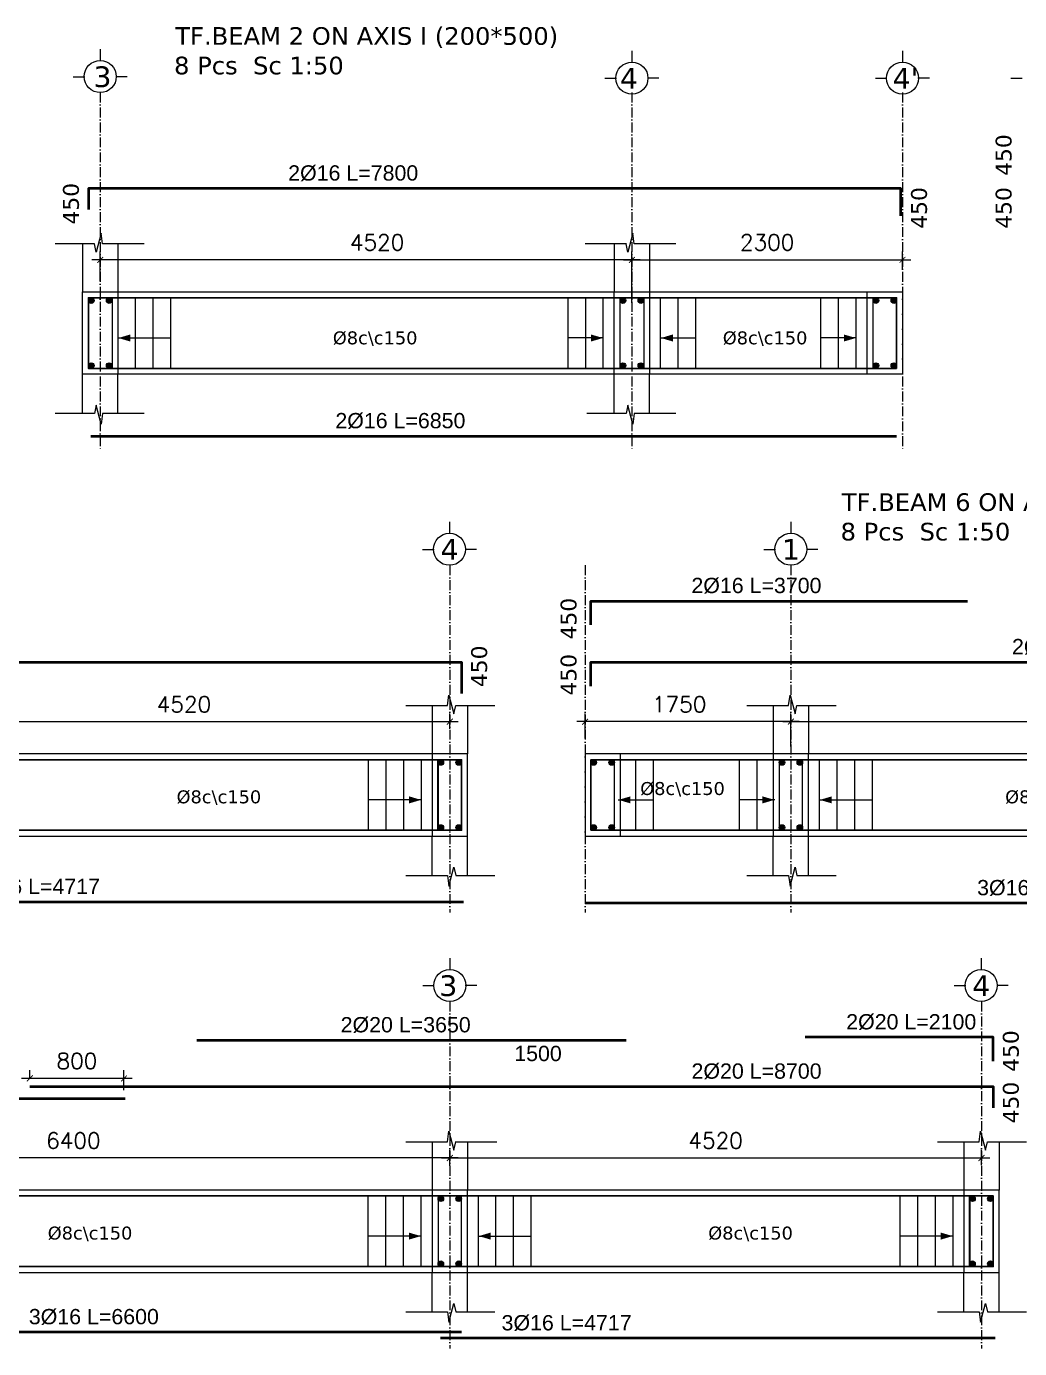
# Model space of a CAD drawing. Header units: inches. Extents: x -17020 to 43805, y -10194 to 123061.
# Drawn here: x 40684 to 41528, y 113869 to 114993 of the extents above; entities that cross this region are included whole.
import ezdxf

# ---------------------------------------------------------------- set-up
doc = ezdxf.new("R2010")
doc.units = ezdxf.units.IN
doc.header["$LTSCALE"] = 0.7
doc.header["$MEASUREMENT"] = 0
doc.linetypes.add('ACAD_ISO10W100', pattern=[18, 12, -3, 0, -3])
doc.layers.get('0').update_dxf_attribs({"lineweight": 13})
doc.layers.get('Defpoints').update_dxf_attribs({"lineweight": 5})
for name, color, linetype, lineweight in [('axis', 254, 'ACAD_ISO10W100', 9), ('BEAM FRAME', 5, 'Continuous', 18), ('COLUMN', 4, 'Continuous', 20), ('elevline', 30, 'Continuous', 20), ('FRAME 070', 5, 'Continuous', 60), ('hatch', 9, 'Continuous', 9), ('renforcment', 141, 'Continuous', 40), ('tex', 3, 'Continuous', 25), ('TEXT', 3, 'Continuous', 25), ('top rein. extension', 50, 'Continuous', 20), ('top renforcment', 7, 'Continuous', 40)]:
    doc.layers.add(name, color=color, linetype=linetype, lineweight=lineweight)
doc.styles.add('100', font='romans.shx', dxfattribs={"height": 13.5})
doc.styles.add('romanc', font='verdana.ttf', dxfattribs={"height": 250})
doc.styles.get("Standard").update_dxf_attribs({"font": 'arial.ttf', "height": 13})
doc.dimstyles.new('100', dxfattribs={"dimtxt": 13.5, "dimasz": 5, "dimexe": 7, "dimexo": 7, "dimgap": 8, "dimtad": 1, "dimdec": 0, "dimlfac": 10, "dimzin": 4, "dimdsep": 46, "dimtxsty": '100', "dimblk": 'ARCHTICK', "dimcen": 0.09, "dimdle": 7, "dimclrd": 1, "dimclre": 8, "dimclrt": 2, "dimadec": 0, "dimazin": 1, "dimtfac": 1, "dimtdec": 0, "dimtix": 1, "dimtofl": 0, "dimtmove": 0, "dimatfit": 3, "dimldrblk": 'ARCHTICK', "dimfxl": 0.18, "dimtolj": 1, "dimtzin": 0, "dimlwd": -1, "dimlwe": -1, "dimarcsym": 0})
doc.dimstyles.get("Standard").update_dxf_attribs({"dimtxt": 13, "dimasz": 5, "dimexe": 0.18, "dimexo": 0.0625, "dimgap": 6, "dimtad": 1, "dimdec": 0, "dimlfac": 10, "dimzin": 0, "dimdsep": 46, "dimtxsty": 'Standard', "dimblk": 'ARCHTICK', "dimcen": 0.09, "dimse1": 1, "dimse2": 1, "dimclrd": 1, "dimclre": 7, "dimclrt": 3, "dimadec": 0, "dimazin": 0, "dimtfac": 1, "dimtdec": 0, "dimtix": 1, "dimtofl": 0, "dimtmove": 0, "dimatfit": 3, "dimldrblk": 'ARCHTICK', "dimfxl": 1, "dimtolj": 1, "dimtzin": 0, "dimarcsym": 0})

# ---------------------------------------------------------------- blocks, each defined once
blk = doc.blocks.new('*D17')
at = {"layer": 'Defpoints', "color": 0, "transparency": 16777216}
for p in [(41113.7, 114452.8, -218.4), (41113.7, 114452.8), (42133.7, 114452.8, -167.8)]:
    blk.add_point(p, dxfattribs=at)
at = {"layer": 'TEXT', "color": 3, "transparency": 16777216, "insert": (41582, 114465.8), "char_height": 13, "attachment_point": 5}
blk.add_mtext('\\A1;2%%C16 L=10200', dxfattribs=at)
blk = doc.blocks.new('_ArchTick')
at = {"color": 0, "linetype": 'ByBlock', "lineweight": 0, "const_width": 0.15}
blk.add_lwpolyline([(-0.5, -0.5), (0.5, 0.5)], dxfattribs=at)
blk = doc.blocks.new('*D21')
at = {"color": 1, "transparency": 16777216}
blk.add_line((41326.7, 114402.2), (41792.7, 114402.2), dxfattribs=at)
at = {"color": 8, "transparency": 16777216}
for p, q in [((41333.7, 114381), (41333.7, 114409.2)), ((41785.7, 114393.3), (41785.7, 114409.2))]:
    blk.add_line(p, q, dxfattribs=at)
at = {"layer": 'Defpoints', "color": 0, "transparency": 16777216}
for p in [(41785.7, 114402.2), (41785.7, 114386.3), (41333.7, 114374)]:
    blk.add_point(p, dxfattribs=at)
at = {"color": 1, "transparency": 16777216, "xscale": 5, "yscale": 5, "zscale": 5, "rotation": 180}
blk.add_blockref('_ArchTick', (41333.7, 114402.2), dxfattribs=at)
at = {"color": 1, "transparency": 16777216, "xscale": 5, "yscale": 5, "zscale": 5}
blk.add_blockref('_ArchTick', (41785.7, 114402.2), dxfattribs=at)
at = {"color": 2, "transparency": 16777216, "insert": (41559.7, 114416.9), "char_height": 13.5, "attachment_point": 5, "style": '100'}
blk.add_mtext('\\A1;4520', dxfattribs=at)
blk = doc.blocks.new('*D22')
at = {"layer": 'Defpoints', "color": 0, "transparency": 16777216}
for p in [(41113.7, 114504.7, -218.4), (41113.7, 114504.7), (41483.7, 114504.7, -209.5)]:
    blk.add_point(p, dxfattribs=at)
at = {"layer": 'TEXT', "color": 3, "transparency": 16777216, "insert": (41304.4, 114517.7), "char_height": 13, "attachment_point": 5}
blk.add_mtext('\\A1;2%%C16 L=3700', dxfattribs=at)
blk = doc.blocks.new('*D26')
at = {"layer": 'Defpoints', "color": 0, "transparency": 16777216}
for p in [(41158.7, 114247.9, -13652.7), (41793.7, 114247.9, -37100.9), (41793.7, 114247.9)]:
    blk.add_point(p, dxfattribs=at)
at = {"layer": 'TEXT', "color": 3, "transparency": 16777216, "insert": (41547.3, 114260.9), "char_height": 13, "attachment_point": 5}
blk.add_mtext('\\A1;3%%C16 L=6350', dxfattribs=at)
blk = doc.blocks.new('*D29')
at = {"color": 1, "transparency": 16777216}
blk.add_line((41340.7, 114402.2), (41151.7, 114402.2), dxfattribs=at)
at = {"color": 8, "transparency": 16777216}
for p, q in [((41158.7, 114387.8), (41158.7, 114409.2)), ((41333.7, 114381), (41333.7, 114409.2))]:
    blk.add_line(p, q, dxfattribs=at)
at = {"layer": 'Defpoints', "color": 0, "transparency": 16777216}
for p in [(41158.7, 114402.2), (41158.7, 114380.8), (41333.7, 114374)]:
    blk.add_point(p, dxfattribs=at)
at = {"color": 1, "transparency": 16777216, "xscale": 5, "yscale": 5, "zscale": 5, "rotation": 180}
blk.add_blockref('_ArchTick', (41158.7, 114402.2), dxfattribs=at)
at = {"color": 1, "transparency": 16777216, "xscale": 5, "yscale": 5, "zscale": 5}
blk.add_blockref('_ArchTick', (41333.7, 114402.2), dxfattribs=at)
at = {"color": 2, "transparency": 16777216, "insert": (41238.7, 114416.9), "char_height": 13.5, "attachment_point": 5, "style": '100'}
blk.add_mtext('\\A1;1750', dxfattribs=at)
blk = doc.blocks.new('*D37')
at = {"color": 1, "transparency": 16777216}
blk.add_line((41205.5, 114794.7), (40739.5, 114794.7), dxfattribs=at)
at = {"color": 8, "transparency": 16777216}
for p, q in [((40746.5, 114776.5), (40746.5, 114801.7)), ((41198.5, 114758.2), (41198.5, 114801.7))]:
    blk.add_line(p, q, dxfattribs=at)
at = {"layer": 'Defpoints', "color": 0, "transparency": 16777216}
for p in [(40746.5, 114794.7), (40746.5, 114769.5), (41198.5, 114751.2)]:
    blk.add_point(p, dxfattribs=at)
at = {"color": 1, "transparency": 16777216, "xscale": 5, "yscale": 5, "zscale": 5, "rotation": 180}
blk.add_blockref('_ArchTick', (40746.5, 114794.7), dxfattribs=at)
at = {"color": 1, "transparency": 16777216, "xscale": 5, "yscale": 5, "zscale": 5}
blk.add_blockref('_ArchTick', (41198.5, 114794.7), dxfattribs=at)
at = {"color": 2, "transparency": 16777216, "insert": (40981.9, 114809.5), "char_height": 13.5, "attachment_point": 5, "style": '100'}
blk.add_mtext('\\A1;4520', dxfattribs=at)
blk = doc.blocks.new('*D38')
at = {"layer": 'Defpoints', "color": 0, "transparency": 16777216}
for p in [(40738.5, 114644.8, -37318.8), (40738.5, 114644.8), (41423.6, 114644.8, -13652.7)]:
    blk.add_point(p, dxfattribs=at)
at = {"layer": 'TEXT', "color": 3, "transparency": 16777216, "insert": (41001.7, 114657.8), "char_height": 13, "attachment_point": 5}
blk.add_mtext('\\A1;2%%C16 L=6850', dxfattribs=at)
blk = doc.blocks.new('*D39')
at = {"layer": 'Defpoints', "color": 0, "transparency": 16777216}
for p in [(40693.1, 114855.3, -440.4), (41473.2, 114855.3, 264.3), (41473.2, 114855.3)]:
    blk.add_point(p, dxfattribs=at)
at = {"layer": 'TEXT', "color": 3, "transparency": 16777216, "insert": (40961.6, 114868.3), "char_height": 13, "attachment_point": 5}
blk.add_mtext('\\A1;2%%C16 L=7800', dxfattribs=at)
blk = doc.blocks.new('*D40')
at = {"color": 1, "transparency": 16777216}
blk.add_line((41191.5, 114794.7), (41435.6, 114794.7), dxfattribs=at)
at = {"color": 8, "transparency": 16777216}
for p, q in [((41198.5, 114758.2), (41198.5, 114801.7)), ((41428.6, 114787), (41428.6, 114801.7))]:
    blk.add_line(p, q, dxfattribs=at)
at = {"layer": 'Defpoints', "color": 0, "transparency": 16777216}
for p in [(41428.6, 114794.7), (41428.6, 114780), (41198.5, 114751.2)]:
    blk.add_point(p, dxfattribs=at)
at = {"color": 1, "transparency": 16777216, "xscale": 5, "yscale": 5, "zscale": 5, "rotation": 180}
blk.add_blockref('_ArchTick', (41198.5, 114794.7), dxfattribs=at)
at = {"color": 1, "transparency": 16777216, "xscale": 5, "yscale": 5, "zscale": 5}
blk.add_blockref('_ArchTick', (41428.6, 114794.7), dxfattribs=at)
at = {"color": 2, "transparency": 16777216, "insert": (41313.5, 114809.5), "char_height": 13.5, "attachment_point": 5, "style": '100'}
blk.add_mtext('\\A1;2300', dxfattribs=at)
blk = doc.blocks.new('*D49')
at = {"layer": 'Defpoints', "color": 0, "transparency": 16777216}
for p in [(41483.6, 114855.3, 264.3), (41483.6, 114855.3), (42248.6, 114855.3, -440.4)]:
    blk.add_point(p, dxfattribs=at)
at = {"layer": 'TEXT', "color": 3, "transparency": 16777216, "insert": (41977, 114868.3), "char_height": 13, "attachment_point": 5}
blk.add_mtext('\\A1;3%%C16 L=7650', dxfattribs=at)
blk = doc.blocks.new('*D51')
at = {"layer": 'Defpoints', "color": 0, "transparency": 16777216}
for p in [(41483.6, 114896.5, 264.3), (41483.6, 114896.5), (41873.6, 114896.5, 136.2)]:
    blk.add_point(p, dxfattribs=at)
at = {"layer": 'TEXT', "color": 3, "transparency": 16777216, "insert": (41669.1, 114909.5), "char_height": 13, "attachment_point": 5}
blk.add_mtext('\\A1;2%%C16 L=3900', dxfattribs=at)
blk = doc.blocks.new('*D112')
at = {"layer": 'Defpoints', "color": 0, "transparency": 16777216}
for p in [(39891.7, 114452.8, -0.5), (39891.7, 114452.8), (41091.7, 114452.8, -143.5)]:
    blk.add_point(p, dxfattribs=at)
at = {"layer": 'TEXT', "color": 3, "transparency": 16777216, "insert": (40307.6, 114465.8), "char_height": 13, "attachment_point": 5}
blk.add_mtext('\\A1;2%%C16 L=12000', dxfattribs=at)
blk = doc.blocks.new('*D113')
at = {"color": 1, "transparency": 16777216}
blk.add_line((40584.7, 114402.2), (41050.7, 114402.2), dxfattribs=at)
at = {"color": 8, "transparency": 16777216}
for p, q in [((40591.7, 114395.6), (40591.7, 114409.2)), ((41043.7, 114396.2), (41043.7, 114409.2))]:
    blk.add_line(p, q, dxfattribs=at)
at = {"layer": 'Defpoints', "color": 0, "transparency": 16777216}
for p in [(41043.7, 114402.2), (40591.7, 114388.6), (41043.7, 114389.2)]:
    blk.add_point(p, dxfattribs=at)
at = {"color": 1, "transparency": 16777216, "xscale": 5, "yscale": 5, "zscale": 5, "rotation": 180}
blk.add_blockref('_ArchTick', (40591.7, 114402.2), dxfattribs=at)
at = {"color": 1, "transparency": 16777216, "xscale": 5, "yscale": 5, "zscale": 5}
blk.add_blockref('_ArchTick', (41043.7, 114402.2), dxfattribs=at)
at = {"color": 2, "transparency": 16777216, "insert": (40817.7, 114416.9), "char_height": 13.5, "attachment_point": 5, "style": '100'}
blk.add_mtext('\\A1;4520', dxfattribs=at)
blk = doc.blocks.new('*D117')
at = {"layer": 'Defpoints', "color": 0, "transparency": 16777216}
for p in [(40583.7, 114248.9, -13652.7), (41055.4, 114248.9, -37318.8), (41055.4, 114248.9)]:
    blk.add_point(p, dxfattribs=at)
at = {"layer": 'TEXT', "color": 3, "transparency": 16777216, "insert": (40691, 114261.9), "char_height": 13, "attachment_point": 5}
blk.add_mtext('\\A1;3%%C16 L=4717', dxfattribs=at)
blk = doc.blocks.new('*D135')
at = {"layer": 'Defpoints', "color": 0, "transparency": 16777216}
for p in [(39891.7, 114082, -218.4), (39891.7, 114082), (40767.7, 114082, -167.8)]:
    blk.add_point(p, dxfattribs=at)
at = {"layer": 'TEXT', "color": 3, "transparency": 16777216, "insert": (40376, 114095), "char_height": 13, "attachment_point": 5}
blk.add_mtext('\\A1;2%%C20 L=8760', dxfattribs=at)
blk = doc.blocks.new('*D136')
at = {"color": 1, "transparency": 16777216}
blk.add_line((41036.7, 114031.4), (41502.7, 114031.4), dxfattribs=at)
at = {"color": 8, "transparency": 16777216}
for p, q in [((41043.7, 114024.8), (41043.7, 114038.4)), ((41495.7, 114025.4), (41495.7, 114038.4))]:
    blk.add_line(p, q, dxfattribs=at)
at = {"layer": 'Defpoints', "color": 0, "transparency": 16777216}
for p in [(41495.7, 114031.4), (41043.7, 114017.8), (41495.7, 114018.4)]:
    blk.add_point(p, dxfattribs=at)
at = {"color": 1, "transparency": 16777216, "xscale": 5, "yscale": 5, "zscale": 5, "rotation": 180}
blk.add_blockref('_ArchTick', (41043.7, 114031.4), dxfattribs=at)
at = {"color": 1, "transparency": 16777216, "xscale": 5, "yscale": 5, "zscale": 5}
blk.add_blockref('_ArchTick', (41495.7, 114031.4), dxfattribs=at)
at = {"color": 2, "transparency": 16777216, "insert": (41269.7, 114046.2), "char_height": 13.5, "attachment_point": 5, "style": '100'}
blk.add_mtext('\\A1;4520', dxfattribs=at)
blk = doc.blocks.new('*D137')
at = {"layer": 'Defpoints', "color": 0, "transparency": 16777216}
for p in [(40686.7, 114092, -157.8), (40686.7, 114092), (41556.7, 114092, -436.4)]:
    blk.add_point(p, dxfattribs=at)
at = {"layer": 'TEXT', "color": 3, "transparency": 16777216, "insert": (41304.5, 114105), "char_height": 13, "attachment_point": 5}
blk.add_mtext('\\A1;2%%C20 L=8700', dxfattribs=at)
blk = doc.blocks.new('*D149')
at = {"color": 1, "transparency": 16777216}
blk.add_line((40773.7, 114099), (40679.7, 114099), dxfattribs=at)
at = {"color": 8, "transparency": 16777216}
for p, q in [((40686.7, 114099), (40686.7, 114106)), ((40766.7, 114089), (40766.7, 114106))]:
    blk.add_line(p, q, dxfattribs=at)
at = {"layer": 'Defpoints', "color": 0, "transparency": 16777216}
for p in [(40686.7, 114099), (40686.7, 114092), (40766.7, 114082)]:
    blk.add_point(p, dxfattribs=at)
at = {"color": 1, "transparency": 16777216, "xscale": 5, "yscale": 5, "zscale": 5, "rotation": 180}
blk.add_blockref('_ArchTick', (40686.7, 114099), dxfattribs=at)
at = {"color": 1, "transparency": 16777216, "xscale": 5, "yscale": 5, "zscale": 5}
blk.add_blockref('_ArchTick', (40766.7, 114099), dxfattribs=at)
at = {"color": 2, "transparency": 16777216, "insert": (40726.7, 114113.8), "char_height": 13.5, "attachment_point": 5, "style": '100'}
blk.add_mtext('\\A1;800', dxfattribs=at)
blk = doc.blocks.new('*D138')
at = {"color": 1, "transparency": 16777216}
blk.add_line((41050.7, 114031.4), (40396.7, 114031.4), dxfattribs=at)
at = {"color": 8, "transparency": 16777216}
for p, q in [((40403.7, 114022.5), (40403.7, 114038.4)), ((41043.7, 114024.8), (41043.7, 114038.4))]:
    blk.add_line(p, q, dxfattribs=at)
at = {"layer": 'Defpoints', "color": 0, "transparency": 16777216}
for p in [(40403.7, 114031.4), (41043.7, 114017.8), (40403.7, 114015.5)]:
    blk.add_point(p, dxfattribs=at)
at = {"color": 1, "transparency": 16777216, "xscale": 5, "yscale": 5, "zscale": 5, "rotation": 180}
blk.add_blockref('_ArchTick', (40403.7, 114031.4), dxfattribs=at)
at = {"color": 1, "transparency": 16777216, "xscale": 5, "yscale": 5, "zscale": 5}
blk.add_blockref('_ArchTick', (41043.7, 114031.4), dxfattribs=at)
at = {"color": 2, "transparency": 16777216, "insert": (40723.7, 114046.2), "char_height": 13.5, "attachment_point": 5, "style": '100'}
blk.add_mtext('\\A1;6400', dxfattribs=at)
blk = doc.blocks.new('*D141')
at = {"layer": 'Defpoints', "color": 0, "transparency": 16777216}
for p in [(40828.7, 114131.4, -203.1), (40828.7, 114131.4), (41193.7, 114131.4, -189.9)]:
    blk.add_point(p, dxfattribs=at)
at = {"layer": 'TEXT', "color": 3, "transparency": 16777216, "insert": (41006.2, 114144.4), "char_height": 13, "attachment_point": 5}
blk.add_mtext('\\A1;2%%C20 L=3650', dxfattribs=at)
blk = doc.blocks.new('*D142')
at = {"layer": 'Defpoints', "color": 0, "transparency": 16777216}
for p in [(41043.7, 114129.8), (41193.7, 114129.8), (41193.7, 114107.4)]:
    blk.add_point(p, dxfattribs=at)
at = {"layer": 'TEXT', "color": 3, "transparency": 16777216, "insert": (41118.7, 114120.1), "char_height": 13, "attachment_point": 5}
blk.add_mtext('\\A1;1500', dxfattribs=at)
blk = doc.blocks.new('*D143')
at = {"layer": 'Defpoints', "color": 0, "transparency": 16777216}
for p in [(41345.7, 114133.9, -209.5), (41555.7, 114133.9, -436.3), (41555.7, 114133.9)]:
    blk.add_point(p, dxfattribs=at)
at = {"layer": 'TEXT', "color": 3, "transparency": 16777216, "insert": (41436, 114146.9), "char_height": 13, "attachment_point": 5}
blk.add_mtext('\\A1;2%%C20 L=2100', dxfattribs=at)
blk = doc.blocks.new('*D145')
at = {"layer": 'Defpoints', "color": 0, "transparency": 16777216}
for p in [(40393.7, 113883.3, -13652.7), (41053.7, 113883.3, -37100.9), (41053.7, 113883.3)]:
    blk.add_point(p, dxfattribs=at)
at = {"layer": 'TEXT', "color": 3, "transparency": 16777216, "insert": (40741.1, 113896.3), "char_height": 13, "attachment_point": 5}
blk.add_mtext('\\A1;3%%C16 L=6600', dxfattribs=at)
blk = doc.blocks.new('*D146')
at = {"layer": 'Defpoints', "color": 0, "transparency": 16777216}
for p in [(41035.7, 113878.1, -13652.7), (41507.4, 113878.1, -37318.8), (41507.4, 113878.1)]:
    blk.add_point(p, dxfattribs=at)
at = {"layer": 'TEXT', "color": 3, "transparency": 16777216, "insert": (41143, 113891.1), "char_height": 13, "attachment_point": 5}
blk.add_mtext('\\A1;3%%C16 L=4717', dxfattribs=at)

msp = doc.modelspace()

# ---------------------------------------------------------------- hatches: boundary and pattern name
at = {"layer": 'elevline'}
for points in [[(40741.3, 114760.05, 1), (40736.54, 114760.05, 1)], [(40751.79, 114760.05, -1), (40756.54, 114760.05, -1)], [(41193.3, 114760.05, 1), (41188.54, 114760.05, 1)], [(41203.79, 114760.05, -1), (41208.54, 114760.05, -1)], [(41408.31, 114760.05, 1), (41403.55, 114760.05, 1)], [(41418.8, 114760.05, -1), (41423.55, 114760.05, -1)], [(40741.3, 114704.81, -1), (40736.54, 114704.81, -1)], [(40751.79, 114704.81, 1), (40756.54, 114704.81, 1)], [(41193.3, 114704.81, -1), (41188.54, 114704.81, -1)], [(41203.79, 114704.81, 1), (41208.54, 114704.81, 1)], [(41408.31, 114704.81, -1), (41403.55, 114704.81, -1)], [(41418.8, 114704.81, 1), (41423.55, 114704.81, 1)], [(41038.45, 114367.5, 1), (41033.69, 114367.5, 1)], [(41048.94, 114367.5, -1), (41053.69, 114367.5, -1)], [(41168.45, 114367.5, 1), (41163.69, 114367.5, 1)], [(41178.94, 114367.5, -1), (41183.69, 114367.5, -1)], [(41328.45, 114367.5, 1), (41323.69, 114367.5, 1)], [(41338.94, 114367.5, -1), (41343.69, 114367.5, -1)], [(41038.45, 114312.26, -1), (41033.69, 114312.26, -1)], [(41048.94, 114312.26, 1), (41053.69, 114312.26, 1)], [(41168.45, 114312.26, -1), (41163.69, 114312.26, -1)], [(41178.94, 114312.26, 1), (41183.69, 114312.26, 1)], [(41328.45, 114312.26, -1), (41323.69, 114312.26, -1)], [(41338.94, 114312.26, 1), (41343.69, 114312.26, 1)], [(41038.45, 113996.76, 1), (41033.69, 113996.76, 1)], [(41048.94, 113996.76, -1), (41053.69, 113996.76, -1)], [(41490.45, 113996.76, 1), (41485.69, 113996.76, 1)], [(41500.94, 113996.76, -1), (41505.69, 113996.76, -1)], [(41038.45, 113941.52, -1), (41033.69, 113941.52, -1)], [(41048.94, 113941.52, 1), (41053.69, 113941.52, 1)], [(41490.45, 113941.52, -1), (41485.69, 113941.52, -1)], [(41500.94, 113941.52, 1), (41505.69, 113941.52, 1)]]:
    msp.add_hatch(color=256, dxfattribs=at).paths.add_polyline_path(points)

# ---------------------------------------------------------------- linework, layer by layer
at = {"layer": 'axis'}
for p, q in [((40746.54, 114936.83), (40746.54, 114632.69)), ((41198.54, 114936.83), (41198.54, 114632.69)), ((41428.55, 114936.83), (41428.55, 114632.69)), ((41428.55, 114936.83), (41428.55, 114632.69)), ((41043.69, 114535.07, -217.91), (41043.69, 114240.14, -217.91)), ((41158.69, 114535.07), (41158.69, 114240.14)), ((41333.69, 114535.07), (41333.69, 114240.14)), ((41043.69, 114164.33, -217.91), (41043.69, 113869.4, -217.91)), ((41495.69, 114164.33, -217.91), (41495.69, 113869.4, -217.91))]:
    msp.add_line(p, q, dxfattribs=at)
at = {"layer": 'BEAM FRAME', "elevation": 217.91}
for points in [[(41428.55, 114697.43), (40731.54, 114697.43), (40731.54, 114767.43), (41428.55, 114767.43)], [(41158.69, 114304.88), (43057.69, 114304.88), (43057.69, 114374.88), (41158.69, 114374.88)]]:
    msp.add_lwpolyline(points, close=True, dxfattribs=at)
at = {"layer": 'BEAM FRAME'}
for points in [[(39936.69, 114304.88), (41058.69, 114304.88), (41058.69, 114374.88), (39936.69, 114374.88)], [(39936.69, 113934.14), (41510.69, 113934.14), (41510.69, 114004.14), (39936.69, 114004.14)]]:
    msp.add_lwpolyline(points, close=True, dxfattribs=at)
at = {"layer": 'COLUMN', "lineweight": 20}
for p, q in [((40731.54, 114808.36, 217.91), (40731.54, 114767.43, 217.91)), ((40761.54, 114808.36, 217.91), (40761.54, 114767.43, 217.91)), ((41183.54, 114808.36, 217.91), (41183.54, 114767.43, 217.91)), ((41213.54, 114808.36, 217.91), (41213.54, 114767.43, 217.91)), ((40731.54, 114664, 217.91), (40731.54, 114697.43, 217.91)), ((40761.54, 114664, 217.91), (40761.54, 114697.43, 217.91)), ((41183.54, 114664, 217.91), (41183.54, 114697.43, 217.91)), ((41213.54, 114664, 217.91), (41213.54, 114697.43, 217.91)), ((41028.69, 114415.81), (41028.69, 114374.88)), ((41058.69, 114415.81), (41058.69, 114374.88)), ((41318.69, 114415.81, 217.91), (41318.69, 114374.88, 217.91)), ((41348.69, 114415.81, 217.91), (41348.69, 114374.88, 217.91)), ((41028.69, 114271.45), (41028.69, 114304.88)), ((41058.69, 114271.45), (41058.69, 114304.88)), ((41318.69, 114271.45, 217.91), (41318.69, 114304.88, 217.91)), ((41348.69, 114271.45, 217.91), (41348.69, 114304.88, 217.91)), ((41028.69, 114045.07), (41028.69, 114004.14)), ((41058.69, 114045.07), (41058.69, 114004.14)), ((41480.69, 114045.07), (41480.69, 114004.14)), ((41510.69, 114045.07), (41510.69, 114004.14)), ((41028.69, 113900.71), (41028.69, 113934.14)), ((41058.69, 113900.71), (41058.69, 113934.14)), ((41480.69, 113900.71), (41480.69, 113934.14)), ((41510.69, 113900.71), (41510.69, 113934.14))]:
    msp.add_line(p, q, dxfattribs=at)
at = {"layer": 'elevline'}
for p, q in [((40776.54, 114702.43), (40776.54, 114762.43)), ((40791.54, 114702.43), (40791.54, 114762.43)), ((40806.54, 114702.43), (40806.54, 114762.43)), ((41144.27, 114702.43), (41144.27, 114762.43)), ((41159.27, 114702.43), (41159.27, 114762.43)), ((41174.23, 114702.43), (41174.23, 114762.43)), ((41222.85, 114702.43), (41222.85, 114762.43)), ((41237.81, 114702.43), (41237.81, 114762.43)), ((41252.81, 114702.43), (41252.81, 114762.43)), ((41359.28, 114702.43), (41359.28, 114762.43)), ((41374.28, 114702.43), (41374.28, 114762.43)), ((41389.24, 114702.43), (41389.24, 114762.43)), ((40974.62, 114309.88, -217.91), (40974.62, 114369.88, -217.91)), ((40989.62, 114309.88, -217.91), (40989.62, 114369.88, -217.91)), ((41004.62, 114309.88, -217.91), (41004.62, 114369.88, -217.91)), ((41019.58, 114309.88, -217.91), (41019.58, 114369.88, -217.91)), ((41033.65, 114309.88, -217.91), (41033.65, 114369.88, -217.91)), ((41201.78, 114309.88), (41201.78, 114369.88)), ((41216.78, 114309.88), (41216.78, 114369.88)), ((41290.03, 114309.88), (41290.03, 114369.88)), ((41305.03, 114309.88), (41305.03, 114369.88)), ((41358, 114309.88), (41358, 114369.88)), ((41372.96, 114309.88), (41372.96, 114369.88)), ((41387.96, 114309.88), (41387.96, 114369.88)), ((41402.96, 114309.88), (41402.96, 114369.88)), ((40974.42, 113939.14, -217.91), (40974.42, 113999.14, -217.91)), ((40989.42, 113939.14, -217.91), (40989.42, 113999.14, -217.91)), ((41004.42, 113939.14, -217.91), (41004.42, 113999.14, -217.91)), ((41019.38, 113939.14, -217.91), (41019.38, 113999.14, -217.91)), ((41068, 113939.14, -217.91), (41068, 113999.14, -217.91)), ((41082.96, 113939.14, -217.91), (41082.96, 113999.14, -217.91)), ((41097.96, 113939.14, -217.91), (41097.96, 113999.14, -217.91)), ((41112.96, 113939.14, -217.91), (41112.96, 113999.14, -217.91)), ((41426.62, 113939.14, -217.91), (41426.62, 113999.14, -217.91)), ((41441.62, 113939.14, -217.91), (41441.62, 113999.14, -217.91)), ((41456.62, 113939.14, -217.91), (41456.62, 113999.14, -217.91)), ((41471.58, 113939.14, -217.91), (41471.58, 113999.14, -217.91)), ((41485.65, 113939.14, -217.91), (41485.65, 113999.14, -217.91))]:
    msp.add_line(p, q, dxfattribs=at)
for centre in [(40738.92, 114760.05), (40754.16, 114760.05), (41190.92, 114760.05), (41206.16, 114760.05), (41405.93, 114760.05), (41421.18, 114760.05), (40738.92, 114704.81), (40754.16, 114704.81), (41190.92, 114704.81), (41206.16, 114704.81), (41405.93, 114704.81), (41421.18, 114704.81), (41036.07, 114367.5, -217.91), (41051.31, 114367.5, -217.91), (41166.07, 114367.5), (41181.31, 114367.5), (41326.07, 114367.5), (41341.31, 114367.5), (41036.07, 114312.26, -217.91), (41051.31, 114312.26, -217.91), (41166.07, 114312.26), (41181.31, 114312.26), (41326.07, 114312.26), (41341.31, 114312.26), (41036.07, 113996.76, -217.91), (41051.31, 113996.76, -217.91), (41488.07, 113996.76, -217.91), (41503.31, 113996.76, -217.91), (41036.07, 113941.52, -217.91), (41051.31, 113941.52, -217.91), (41488.07, 113941.52, -217.91), (41503.31, 113941.52, -217.91)]:
    msp.add_circle(centre, 2.38, dxfattribs=at)
at = {"layer": 'FRAME 070', "lineweight": 20}
for p, q in [((40747.23, 114817.36, 217.91), (40743.04, 114801.28, 217.91)), ((40748.58, 114808.36, 217.91), (40747.23, 114817.36, 217.91)), ((41199.23, 114817.36, 217.91), (41195.04, 114801.28, 217.91)), ((41200.58, 114808.36, 217.91), (41199.23, 114817.36, 217.91)), ((40741.54, 114808.36, 217.91), (40708.15, 114808.36, 217.91)), ((40743.04, 114801.28, 217.91), (40741.54, 114808.36, 217.91)), ((40783.93, 114808.36, 217.91), (40748.58, 114808.36, 217.91)), ((41194.01, 114808.36, 217.91), (41158.66, 114808.36, 217.91)), ((41195.04, 114801.28, 217.91), (41193.54, 114808.36, 217.91)), ((41235.93, 114808.36, 217.91), (41200.58, 114808.36, 217.91)), ((40743.04, 114671.08, 217.91), (40741.54, 114664, 217.91)), ((40747.23, 114655, 217.91), (40743.04, 114671.08, 217.91)), ((41195.04, 114671.08, 217.91), (41193.54, 114664, 217.91)), ((41199.23, 114655, 217.91), (41195.04, 114671.08, 217.91)), ((40741.54, 114664, 217.91), (40708.15, 114664, 217.91)), ((40748.58, 114664, 217.91), (40747.23, 114655, 217.91)), ((40783.93, 114664, 217.91), (40748.58, 114664, 217.91)), ((41193.54, 114664, 217.91), (41160.15, 114664, 217.91)), ((41200.58, 114664, 217.91), (41199.23, 114655, 217.91)), ((41235.93, 114664, 217.91), (41200.58, 114664, 217.91)), ((41041.66, 114415.81), (41043.01, 114424.81)), ((41043.01, 114424.81), (41047.19, 114408.73)), ((41331.66, 114415.81, 217.91), (41333.01, 114424.81, 217.91)), ((41333.01, 114424.81, 217.91), (41337.19, 114408.73, 217.91)), ((41006.3, 114415.81), (41041.66, 114415.81)), ((41047.19, 114408.73), (41048.7, 114415.81)), ((41048.7, 114415.81), (41082.09, 114415.81)), ((41296.3, 114415.81, 217.91), (41331.66, 114415.81, 217.91)), ((41337.19, 114408.73, 217.91), (41338.7, 114415.81, 217.91)), ((41338.7, 114415.81, 217.91), (41372.09, 114415.81, 217.91)), ((41043.01, 114262.45), (41047.19, 114278.53)), ((41047.19, 114278.53), (41048.7, 114271.45)), ((41333.01, 114262.45, 217.91), (41337.19, 114278.53, 217.91)), ((41337.19, 114278.53, 217.91), (41338.7, 114271.45, 217.91)), ((41006.3, 114271.45), (41041.66, 114271.45)), ((41041.66, 114271.45), (41043.01, 114262.45)), ((41048.7, 114271.45), (41082.09, 114271.45)), ((41296.3, 114271.45, 217.91), (41331.66, 114271.45, 217.91)), ((41331.66, 114271.45, 217.91), (41333.01, 114262.45, 217.91)), ((41338.7, 114271.45, 217.91), (41372.09, 114271.45, 217.91)), ((41041.66, 114045.07), (41043.01, 114054.07)), ((41043.01, 114054.07), (41047.19, 114037.99)), ((41493.66, 114045.07), (41495.01, 114054.07)), ((41495.01, 114054.07), (41499.19, 114037.99)), ((41006.3, 114045.07), (41041.66, 114045.07)), ((41047.19, 114037.99), (41048.7, 114045.07)), ((41048.22, 114045.07), (41083.58, 114045.07)), ((41458.3, 114045.07), (41493.66, 114045.07)), ((41499.19, 114037.99), (41500.7, 114045.07)), ((41500.7, 114045.07), (41534.09, 114045.07)), ((41043.01, 113891.71), (41047.19, 113907.79)), ((41047.19, 113907.79), (41048.7, 113900.71)), ((41495.01, 113891.71), (41499.19, 113907.79)), ((41499.19, 113907.79), (41500.7, 113900.71)), ((41006.3, 113900.71), (41041.66, 113900.71)), ((41041.66, 113900.71), (41043.01, 113891.71)), ((41048.7, 113900.71), (41082.09, 113900.71)), ((41458.3, 113900.71), (41493.66, 113900.71)), ((41493.66, 113900.71), (41495.01, 113891.71)), ((41500.7, 113900.71), (41534.09, 113900.71))]:
    msp.add_line(p, q, dxfattribs=at)
at = {"layer": 'FRAME 070', "lineweight": 15}
for points in [[(40761.54, 114697.43), (40731.54, 114697.43), (40731.54, 114767.43), (40761.54, 114767.43)], [(41213.54, 114697.43), (41183.54, 114697.43), (41183.54, 114767.43), (41213.54, 114767.43)], [(41428.55, 114697.43), (41398.55, 114697.43), (41398.55, 114767.43), (41428.55, 114767.43)], [(41158.69, 114304.88), (41188.69, 114304.88), (41188.69, 114374.88), (41158.69, 114374.88)], [(41318.69, 114304.88), (41348.69, 114304.88), (41348.69, 114374.88), (41318.69, 114374.88)]]:
    msp.add_lwpolyline(points, close=True, dxfattribs=at)
at = {"layer": 'FRAME 070', "lineweight": 15, "elevation": -217.91}
for points in [[(41028.69, 114304.88), (41058.69, 114304.88), (41058.69, 114374.88), (41028.69, 114374.88)], [(41028.69, 113934.14), (41058.69, 113934.14), (41058.69, 114004.14), (41028.69, 114004.14)], [(41480.69, 113934.14), (41510.69, 113934.14), (41510.69, 114004.14), (41480.69, 114004.14)]]:
    msp.add_lwpolyline(points, close=True, dxfattribs=at)
at = {"layer": 'hatch'}
for p, q in [((40746.54, 114973.8), (40746.54, 114964.07)), ((41198.54, 114972.44), (41198.54, 114962.7)), ((41428.55, 114972.44), (41428.55, 114962.7)), ((40723.62, 114950.32), (40733.35, 114950.32)), ((40769.47, 114950.32), (40759.73, 114950.32)), ((41175.62, 114948.96), (41185.35, 114948.96)), ((41221.47, 114948.96), (41211.73, 114948.96)), ((41405.63, 114948.96), (41415.37, 114948.96)), ((41451.48, 114948.96), (41441.74, 114948.96)), ((41520.63, 114948.96), (41530.37, 114948.96)), ((41043.49, 114572.04, -217.91), (41043.49, 114562.31, -217.91)), ((41333.69, 114572.05), (41333.69, 114562.31)), ((41020.57, 114548.57, -217.91), (41030.3, 114548.57, -217.91)), ((41066.42, 114548.57, -217.91), (41056.68, 114548.57, -217.91)), ((41310.77, 114548.57), (41320.5, 114548.57)), ((41356.62, 114548.57), (41346.88, 114548.57)), ((41043.69, 114201.31, -217.91), (41043.69, 114191.57, -217.91)), ((41495.49, 114201.31, -217.91), (41495.49, 114191.57, -217.91)), ((41020.77, 114177.83, -217.91), (41030.5, 114177.83, -217.91)), ((41066.62, 114177.83, -217.91), (41056.88, 114177.83, -217.91)), ((41472.57, 114177.83, -217.91), (41482.3, 114177.83, -217.91)), ((41518.42, 114177.83, -217.91), (41508.68, 114177.83, -217.91))]:
    msp.add_line(p, q, dxfattribs=at)
for centre in [(40746.54, 114950.45), (41198.54, 114949.08), (41428.55, 114949.08), (41043.49, 114548.69, -217.91), (41333.69, 114548.69), (41043.69, 114177.95, -217.91), (41495.49, 114177.95, -217.91)]:
    msp.add_circle(centre, 13.62, dxfattribs=at)
at = {"layer": 'renforcment', "lineweight": -2, "elevation": 217.91}
for points in [[(41423.55, 114702.43), (40736.54, 114702.43), (40736.54, 114762.43), (41423.55, 114762.43)], [(41163.69, 114309.88), (43052.69, 114309.88), (43052.69, 114369.88), (41163.69, 114369.88)]]:
    msp.add_lwpolyline(points, close=True, dxfattribs=at)
at = {"layer": 'renforcment', "lineweight": -2}
for points in [[(39941.69, 114309.88), (41053.69, 114309.88), (41053.69, 114369.88), (39941.69, 114369.88)], [(39941.69, 113939.14), (41505.69, 113939.14), (41505.69, 113999.14), (39941.69, 113999.14)]]:
    msp.add_lwpolyline(points, close=True, dxfattribs=at)
at = {"layer": 'top rein. extension'}
for p, q in [((40761.58, 114728.27), (40806.54, 114728.27)), ((41174.23, 114728.27), (41144.27, 114728.27)), ((41222.85, 114728.27), (41252.81, 114728.27)), ((41389.24, 114728.27), (41359.28, 114728.27)), ((41019.58, 114335.72, -217.91), (40974.62, 114335.72, -217.91)), ((41186.82, 114335.72), (41216.78, 114335.72)), ((41319.99, 114335.72), (41290.03, 114335.72)), ((41358, 114335.72), (41402.96, 114335.72)), ((41019.38, 113964.98, -217.91), (40974.42, 113964.98, -217.91)), ((41068, 113964.98, -217.91), (41112.96, 113964.98, -217.91)), ((41471.58, 113964.98, -217.91), (41426.62, 113964.98, -217.91))]:
    msp.add_line(p, q, dxfattribs=at)
for points in [[(40772.06, 114731.27), (40761.93, 114728.27), (40772.06, 114725.27)], [(41163.76, 114731.27), (41173.88, 114728.27), (41163.76, 114725.27)], [(41233.33, 114731.27), (41223.2, 114728.27), (41233.33, 114725.27)], [(41378.77, 114731.27), (41388.9, 114728.27), (41378.77, 114725.27)], [(41009.11, 114338.72, -217.91), (41019.23, 114335.72, -217.91), (41009.11, 114332.72, -217.91)], [(41197.3, 114338.72), (41187.17, 114335.72), (41197.3, 114332.72)], [(41309.52, 114338.72), (41319.65, 114335.72), (41309.52, 114332.72)], [(41368.48, 114338.72), (41358.35, 114335.72), (41368.48, 114332.72)], [(41008.91, 113967.98, -217.91), (41019.03, 113964.98, -217.91), (41008.91, 113961.98, -217.91)], [(41078.48, 113967.98, -217.91), (41068.35, 113964.98, -217.91), (41078.48, 113961.98, -217.91)], [(41461.11, 113967.98, -217.91), (41471.23, 113964.98, -217.91), (41461.11, 113961.98, -217.91)]]:
    msp.add_solid(points, dxfattribs=at)
at = {"layer": 'top renforcment'}
for p, q in [((40738.54, 114644.77, -217.91), (41423.55, 114644.77)), ((41055.39, 114248.89, -435.81), (40583.69, 114248.89, -217.91)), ((41793.69, 114247.86), (41158.69, 114247.86)), ((41053.69, 113883.26, -217.91), (40393.69, 113883.26, -217.91)), ((41507.39, 113878.15, -435.81), (41035.69, 113878.15, -217.91))]:
    msp.add_line(p, q, dxfattribs=at)
for points in [[(41427.25, 114832.03), (41427.25, 114855.3), (40736.54, 114855.3), (40736.54, 114837.41)], [(41163.69, 114484.39), (41163.69, 114504.66), (41483.69, 114504.66)], [(41163.69, 114432.48), (41163.69, 114452.75), (42133.66, 114452.75)]]:
    msp.add_lwpolyline(points, dxfattribs=at)
at = {"layer": 'top renforcment', "lineweight": 15}
for points in [[(40756.54, 114702.43), (40736.54, 114702.43), (40736.54, 114762.43), (40756.54, 114762.43)], [(41208.54, 114702.43), (41188.54, 114702.43), (41188.54, 114762.43), (41208.54, 114762.43)], [(41423.55, 114702.43), (41403.55, 114702.43), (41403.55, 114762.43), (41423.55, 114762.43)], [(41163.69, 114309.88), (41183.69, 114309.88), (41183.69, 114369.88), (41163.69, 114369.88)], [(41323.69, 114309.88), (41343.69, 114309.88), (41343.69, 114369.88), (41323.69, 114369.88)]]:
    msp.add_lwpolyline(points, close=True, dxfattribs=at)
at = {"layer": 'top renforcment', "elevation": -217.91}
for points in [[(39941.69, 114432.48), (39941.69, 114452.75), (41053.69, 114452.75), (41053.69, 114426.16)], [(40828.69, 114131.4), (41193.69, 114131.4)], [(41505.69, 114113.65), (41505.69, 114133.92), (41345.69, 114133.92)], [(40686.66, 114092.02), (41505.69, 114092.02), (41505.69, 114074.13)], [(39941.69, 114061.74), (39941.69, 114082.02), (40767.66, 114082.02)]]:
    msp.add_lwpolyline(points, dxfattribs=at)
at = {"layer": 'top renforcment', "lineweight": 15, "elevation": -217.91}
for points in [[(41033.69, 114309.88), (41053.69, 114309.88), (41053.69, 114369.88), (41033.69, 114369.88)], [(41033.69, 113939.14), (41053.69, 113939.14), (41053.69, 113999.14), (41033.69, 113999.14)], [(41485.69, 113939.14), (41505.69, 113939.14), (41505.69, 113999.14), (41485.69, 113999.14)]]:
    msp.add_lwpolyline(points, close=True, dxfattribs=at)

# ---------------------------------------------------------------- texts
at = {"layer": 'tex', "style": 'romanc'}
for p in [(40944.26, 114722.9, -33436.19), (41275.78, 114722.9, -33436.19), (40811.41, 114332.81, -33654.09), (41205.57, 114339.88, -33436.19), (41515.83, 114332.81, -33436.19), (40701.88, 113962.07, -33654.09), (41263.41, 113962.07, -33654.09)]:
    msp.add_text('%%C8c\\c150', height=11, dxfattribs=at).set_placement(p)
at = {"layer": 'TEXT', "style": 'romanc'}
for s, height, p in [('TF.BEAM 2 ON AXIS I (200*500)', 15, (40810.31, 114977.45)), ('8 Pcs  Sc 1:50 ', 15, (40809.29, 114952.35)), ('3', 17.6, (40740.71, 114941.52)), ('4', 17.6, (41188.37, 114940.16)), ("4'", 17.6, (41420.17, 114940.16)), ('TF.BEAM 6 ON AXIS G (300*500)', 15, (41376.94, 114581.3)), ('8 Pcs  Sc 1:50 ', 15, (41375.92, 114556.2)), ('4', 17.6, (41035.89, 114539.77, -217.91)), ('1', 17.6, (41326.09, 114539.77)), ('3', 17.6, (41034.75, 114169.03, -217.91)), ('4', 17.6, (41487.89, 114169.03, -217.91))]:
    msp.add_text(s, height=height, dxfattribs=at).set_placement(p)
for p in [(41521.27, 114866.08, -72739.24), (40728.37, 114824.71, -73392.95), (41449.34, 114821.15, -72739.24), (41521.27, 114821.15, -72739.24), (41151.41, 114472.09, -72739.24), (41075.37, 114431.58, -73610.86), (41151.41, 114424.39, -72739.24), (41527.37, 114104.59, -73610.86), (41527.37, 114060.84, -73610.86)]:
    msp.add_text('450', height=13.5, rotation=90, dxfattribs=at).set_placement(p)

# ---------------------------------------------------------------- dimensions: what is measured, and where the dimension line sits
for base, p1, p2, picture, middle in [((40746.54, 114794.73), (41198.54, 114751.17), (40746.54, 114769.52), '*D37', (40981.89, 114794.73)), ((41158.69, 114402.18), (41333.69, 114373.98), (41158.69, 114380.8), '*D29', (41238.69, 114402.18)), ((40403.69, 114031.44, -217.91), (41043.69, 114017.85, -217.91), (40403.69, 114015.53, -217.91), '*D138', (40723.69, 114031.44, -217.91))]:
    dim = msp.add_linear_dim(base=base, p1=p1, p2=p2, angle=180, dimstyle='100')
    dim.commit()
    dim.dimension.update_dxf_attribs({"geometry": picture, "text_midpoint": middle, "dimtype": 160})
for base, p1, p2, picture, middle in [((41428.55, 114794.73), (41198.54, 114751.17), (41428.55, 114780.02), '*D40', (41313.55, 114794.73)), ((41043.69, 114402.18, -217.91), (40591.69, 114388.58, -217.91), (41043.69, 114389.18, -217.91), '*D113', (40817.69, 114402.18, -217.91)), ((41785.69, 114402.18), (41333.69, 114373.98), (41785.69, 114386.27), '*D21', (41559.69, 114402.18)), ((41495.69, 114031.44, -217.91), (41043.69, 114017.85, -217.91), (41495.69, 114018.44, -217.91), '*D136', (41269.69, 114031.44, -217.91))]:
    dim = msp.add_linear_dim(base=base, p1=p1, p2=p2, dimstyle='100')
    dim.commit()
    dim.dimension.update_dxf_attribs({"geometry": picture, "text_midpoint": middle, "dimtype": 160})
dim = msp.add_linear_dim(base=(40686.66, 114099.02, -217.91), p1=(40766.66, 114082.02, -217.91), p2=(40686.66, 114092.02, -217.91), dimstyle='100')
dim.commit()
dim.dimension.update_dxf_attribs({"geometry": '*D149', "text_midpoint": (40726.66, 114113.77, -217.91)})
at = {"layer": 'TEXT'}
for base, p1, p2, angle, text, picture, middle in [((41483.55, 114896.53), (41873.55, 114896.53, 136.17), (41483.55, 114896.53, 264.29), 180, '2%%C16 L=<>', '*D51', (41669.14, 114896.53)), ((41473.15, 114855.3), (40693.14, 114855.3, -440.37), (41473.15, 114855.3, 264.29), 0, '2%%C16 L=<>', '*D39', (40961.56, 114855.3)), ((41483.5546, 114855.3042), (42248.6041, 114855.3042, -440.3669), (41483.5546, 114855.3042, 264.294), 180, '3%%C16 L=<>', '*D49', (41976.9518, 114855.3042)), ((40738.54, 114644.77, 12366.96), (41423.55, 114644.77, -1285.72), (40738.54, 114644.77, -24951.83), 180, '2%%C16 L=<>', '*D38', (41001.73, 114644.77, 12366.96)), ((41113.69, 114504.66), (41483.69, 114504.66, -209.54), (41113.69, 114504.66, -218.39), 180, '2%%C16 L=<>', '*D22', (41304.4, 114504.66)), ((39891.69, 114452.75, -217.91), (41091.69, 114452.75, -361.44), (39891.69, 114452.75, -218.39), 180, '2%%C16 L=<>', '*D112', (40307.56, 114452.75, -217.91)), ((41113.69, 114452.75), (42133.66, 114452.75, -167.76), (41113.69, 114452.75, -218.39), 180, '2%%C16 L=<>', '*D17', (41581.95, 114452.75)), ((41055.39, 114248.89, 12149.06), (40583.69, 114248.89, -1503.63), (41055.39, 114248.89, -25169.73), 0, '3%%C16 L=<>', '*D117', (40690.99, 114248.89, 12149.06)), ((41793.69, 114247.86, 12366.96), (41158.69, 114247.86, -1285.72), (41793.69, 114247.86, -24733.92), 0, '3%%C16 L=<>', '*D26', (41547.27, 114247.86, 12366.96)), ((40828.69, 114131.4, -217.91), (41193.69, 114131.4, -407.78), (40828.69, 114131.4, -421.05), 180, '2%%C20 L=<>', '*D141', (41006.17, 114131.4, -217.91)), ((41555.69, 114133.92, -217.91), (41345.69, 114133.92, -427.45), (41555.69, 114133.92, -654.2), 0, '2%%C20 L=<>', '*D143', (41436.02, 114133.92, -217.91)), ((40686.66, 114092.02, -217.91), (41556.69, 114092.02, -654.35), (40686.66, 114092.02, -375.69), 180, '2%%C20 L=<>', '*D137', (41304.48, 114092.02, -217.91)), ((39891.69, 114082.02, -217.91), (40767.66, 114082.02, -385.67), (39891.69, 114082.02, -436.29), 180, '2%%C20 L=<>', '*D135', (40375.95, 114082.02, -217.91)), ((41053.69, 113883.26, 12149.06), (40393.69, 113883.26, -1503.63), (41053.69, 113883.26, -24951.83), 0, '3%%C16 L=<>', '*D145', (40741.08, 113883.26, 12149.06)), ((41507.39, 113878.15, 12149.06), (41035.69, 113878.15, -1503.63), (41507.39, 113878.15, -25169.73), 0, '3%%C16 L=<>', '*D146', (41142.99, 113878.15, 12149.06))]:
    dim = msp.add_linear_dim(base=base, p1=p1, p2=p2, angle=angle, text=text, dimstyle='Standard', override={"dimsd1": 1, "dimsd2": 1, "dimfxl": 0.1, "dimfxlon": 1}, dxfattribs=at)
    dim.commit()
    dim.dimension.update_dxf_attribs({"geometry": picture, "text_midpoint": middle, "dimtype": 161})
dim = msp.add_linear_dim(base=(41193.69, 114107.44, -217.91), p1=(41043.69, 114129.83, -217.91), p2=(41193.69, 114129.83, -217.91), dimstyle='Standard', override={"dimsd1": 1, "dimsd2": 1, "dimfxl": 0.1, "dimfxlon": 1}, dxfattribs=at)
dim.commit()
dim.dimension.update_dxf_attribs({"geometry": '*D142', "text_midpoint": (41118.69, 114120.08, -217.91)})

doc.saveas('drawing.dxf')
